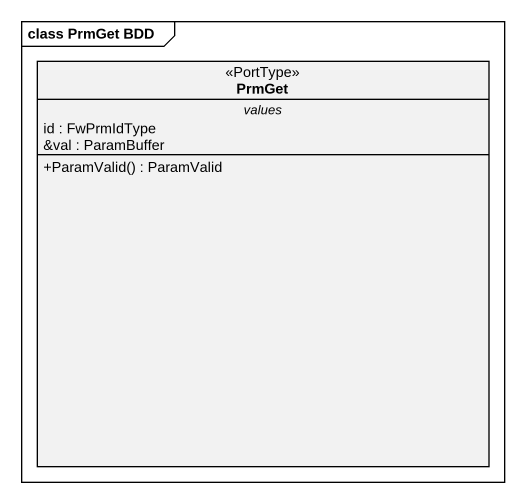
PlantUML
@startuml
mainframe class PrmGet BDD
hide circle
hide empty members
skinparam classAttributeIconSize 0
class PrmGet <<PortType>> {
  -- values --
  id : FwPrmIdType
  &val : ParamBuffer
  --
  +ParamValid() : ParamValid
}
@enduml
